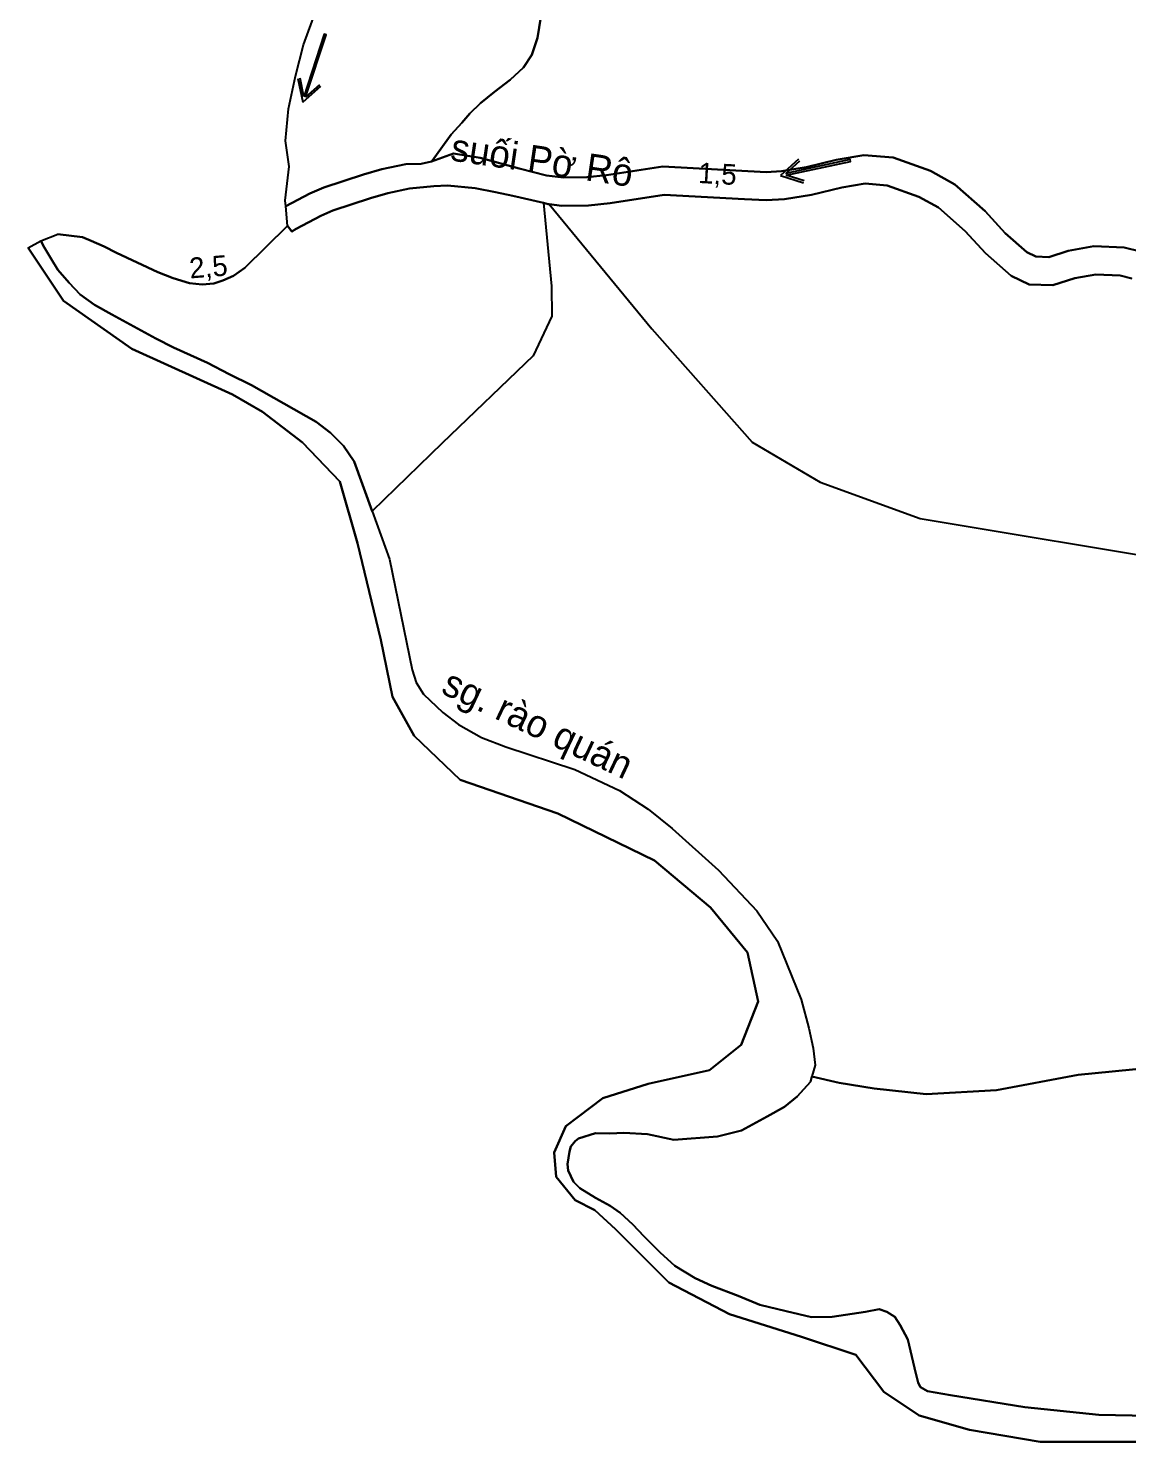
# Model space of a CAD drawing. Extents: x -6 to 556710, y -10 to 1845877.
# Drawn here: x 549904 to 550705, y 1843689 to 1844719 of the extents above; entities that cross this region are included whole.
import ezdxf

# ---------------------------------------------------------------- set-up
doc = ezdxf.new("R2010")
doc.units = 0
for name, color, linetype in [('Level 12', 7, 'Continuous'), ('Level 2', 7, 'Continuous'), ('Level 31', 7, 'Continuous'), ('Level 34', 7, 'Continuous'), ('Level 35', 7, 'Continuous'), ('Level 46', 7, 'Continuous'), ('Level 49', 7, 'Continuous'), ('Level 53', 7, 'Continuous'), ('Level 57', 7, 'Continuous'), ('Level 63', 7, 'Continuous')]:
    doc.layers.add(name, color=color, linetype=linetype)

msp = doc.modelspace()

# ---------------------------------------------------------------- linework, layer by layer
at = {"layer": 'Level 12'}
for points in [[(550279.58, 1844591.78), (550285.54, 1844531.21), (550285.69, 1844509.23), (550272.03, 1844480.37), (550205.83, 1844416.83), (550154.81, 1844367.27)], [(550785.53, 1843968.19), (550669.26, 1843956.64), (550609.73, 1843945.63), (550558.42, 1843942.52), (550520.58, 1843946.67), (550495.19, 1843950.82), (550475.29, 1843955.55)]]:
    msp.add_lwpolyline(points, dxfattribs=at)
at = {"layer": 'Level 2'}
for points in [[(550198.07, 1844621.93), (550190.54, 1844620.32), (550179.43, 1844620.06), (550161.79, 1844616.28), (550148.39, 1844612.41), (550119.57, 1844603.09), (550109.47, 1844598.58), (550091.91, 1844589.32), (550091.55, 1844593.6), (550094.43, 1844618.2), (550091.68, 1844637.1), (550093.89, 1844660.42), (550098.9, 1844684.04), (550104.8, 1844706.96), (550113.76, 1844731.45)], [(550198.07, 1844621.93), (550198.53, 1844622.51), (550206.05, 1844632.87), (550212.33, 1844641.68), (550220.08, 1844650.04), (550225.97, 1844656.98), (550233.81, 1844664.54), (550244.01, 1844672.78), (550255.35, 1844681.55), (550265.06, 1844690.54), (550271.29, 1844699.74), (550275.35, 1844712.14), (550277.72, 1844726.97)], [(550708.32, 1844536.79), (550699.75, 1844538.96), (550682.08, 1844539.64), (550666.84, 1844536.96), (550650.69, 1844531.77), (550633.51, 1844532.34), (550620.37, 1844538.67), (550601.63, 1844555.1), (550587.03, 1844571.1), (550567.58, 1844588.36), (550553.28, 1844596.31), (550530.19, 1844604.58), (550514.07, 1844605.94), (550497.17, 1844603.06), (550475.06, 1844597.72), (550455.3, 1844594.44), (550441.87, 1844593.75), (550426.12, 1844594.45), (550367.66, 1844597.67), (550328.19, 1844591.59), (550312.42, 1844590.01), (550293.03, 1844589.69), (550283.76, 1844590.89), (550283.14, 1844590.97), (550279.58, 1844591.78), (550257.3, 1844596.83), (550244.75, 1844599.62), (550229.93, 1844602.5), (550209.8, 1844604.36), (550199.78, 1844604.01), (550181.99, 1844602.18), (550166.19, 1844598.82), (550153.67, 1844595.21), (550126.05, 1844586.27), (550117.37, 1844582.38), (550099.44, 1844572.94), (550096.19, 1844571.04), (550093.13, 1844575.04), (550091.91, 1844589.32), (550109.47, 1844598.58), (550119.57, 1844603.09), (550148.39, 1844612.41), (550161.79, 1844616.28), (550179.43, 1844620.06), (550190.54, 1844620.32), (550198.07, 1844621.93), (550198.12, 1844621.94), (550214.12, 1844627.68), (550233.45, 1844624.67), (550262.02, 1844616.8), (550281.97, 1844611.81), (550294.17, 1844610.21), (550311.22, 1844610.51), (550325.61, 1844611.92), (550366.64, 1844618.26), (550441.83, 1844614.27), (550453.08, 1844614.85), (550470.96, 1844617.81), (550493.05, 1844623.15), (550513.18, 1844626.58), (550534.58, 1844624.79), (550561.77, 1844615.05), (550579.49, 1844605.17), (550601.47, 1844585.74), (550616, 1844569.76), (550631.76, 1844555.92), (550638.5, 1844552.7), (550647.82, 1844552.39), (550661.92, 1844556.91), (550680.66, 1844560.23), (550702.71, 1844559.37), (550714.66, 1844556.35)], [(550714.66, 1844556.35), (550702.71, 1844559.37), (550680.66, 1844560.23), (550661.92, 1844556.91), (550647.82, 1844552.39), (550638.5, 1844552.7), (550631.76, 1844555.92), (550616, 1844569.76), (550601.47, 1844585.74), (550579.49, 1844605.17), (550561.77, 1844615.05), (550534.58, 1844624.79), (550513.18, 1844626.58), (550493.05, 1844623.15), (550470.96, 1844617.81), (550453.08, 1844614.85), (550441.83, 1844614.27), (550366.64, 1844618.26), (550325.61, 1844611.92), (550311.22, 1844610.51), (550294.17, 1844610.21), (550281.97, 1844611.81), (550262.02, 1844616.8), (550233.45, 1844624.67), (550214.12, 1844627.68), (550198.12, 1844621.94), (550198.07, 1844621.93)], [(550154.81, 1844367.27), (550141.73, 1844403.45), (550133.96, 1844414.73), (550124.55, 1844424.41), (550114.13, 1844432.22), (550066.86, 1844458.93), (550050.62, 1844467.08), (550034.75, 1844475.27), (550010.17, 1844486.47), (549997.14, 1844493.08), (549965.01, 1844510.47), (549952.61, 1844517.44), (549942.04, 1844524.99), (549933.92, 1844533.68), (549925.9, 1844543.15), (549920.92, 1844551.05), (549915.86, 1844559.52), (549913.46, 1844564.06), (549925.7, 1844568.91), (549943.74, 1844566.87), (549949.95, 1844564.15), (549959.65, 1844560.02), (549968.45, 1844555.4), (549998.59, 1844541.31), (550009.84, 1844536.97), (550021.77, 1844533.28), (550031, 1844532.42), (550039.4, 1844533.09), (550046.1, 1844535.27), (550053.71, 1844538.61), (550062.09, 1844544.41), (550093.13, 1844575.04), (550096.19, 1844571.04), (550099.44, 1844572.94), (550117.37, 1844582.38), (550126.05, 1844586.27), (550153.67, 1844595.21), (550166.19, 1844598.82), (550181.99, 1844602.18), (550199.78, 1844604.01), (550209.8, 1844604.36), (550229.93, 1844602.5), (550244.75, 1844599.62), (550257.3, 1844596.83), (550279.58, 1844591.78)], [(550283.76, 1844590.89), (550293.03, 1844589.69), (550312.42, 1844590.01), (550328.19, 1844591.59), (550367.66, 1844597.67), (550426.12, 1844594.45), (550441.87, 1844593.75), (550455.3, 1844594.44), (550475.06, 1844597.72), (550497.17, 1844603.06), (550514.07, 1844605.94), (550530.19, 1844604.58), (550553.28, 1844596.31), (550567.58, 1844588.36), (550587.03, 1844571.1), (550601.63, 1844555.1), (550620.37, 1844538.67), (550633.51, 1844532.34), (550650.69, 1844531.77), (550666.84, 1844536.96), (550682.08, 1844539.64), (550699.75, 1844538.96), (550708.32, 1844536.79)], [(550279.58, 1844591.78), (550285.54, 1844531.21), (550285.69, 1844509.23), (550272.03, 1844480.37), (550205.83, 1844416.83), (550154.81, 1844367.27)], [(550279.58, 1844591.78), (550283.14, 1844590.97), (550283.76, 1844590.89)], [(550283.76, 1844590.89), (550358.63, 1844500.08), (550431.66, 1844417.6), (550481.28, 1844388.39), (550554.04, 1844361.94), (550752.46, 1844328.86), (550772.53, 1844321.51)], [(550641.48, 1843689.46), (550590.16, 1843698.02), (550553.32, 1843708.56), (550527.64, 1843725.69), (550507.25, 1843752.68), (550467.77, 1843765.85), (550415.14, 1843782.31), (550371.06, 1843805.37), (550332.24, 1843844.22), (550317.11, 1843858.04), (550302.63, 1843865.29), (550288.81, 1843882.4), (550287.49, 1843900.18), (550296.05, 1843919.28), (550323.02, 1843939.69), (550355.91, 1843950.22), (550400.64, 1843960.1), (550423.67, 1843978.54), (550436.17, 1844010.14), (550428.28, 1844045.7), (550401.3, 1844078.62), (550360.51, 1844112.86), (550290.11, 1844147.1), (550219.05, 1844171.46), (550185.5, 1844203.72), (550169.71, 1844232.03), (550161.16, 1844273.52), (550144.06, 1844343.98), (550131.24, 1844388.91), (550104.15, 1844417.35), (550074.82, 1844439.59), (550053.1, 1844452.18), (549979.69, 1844485.61), (549929.98, 1844520.58), (549904.23, 1844559.17), (549913.46, 1844564.06), (549915.86, 1844559.52), (549920.92, 1844551.05), (549925.9, 1844543.15), (549933.92, 1844533.68), (549942.04, 1844524.99), (549952.61, 1844517.44), (549965.01, 1844510.47), (549997.14, 1844493.08), (550010.17, 1844486.47), (550034.75, 1844475.27), (550050.62, 1844467.08), (550066.86, 1844458.93), (550114.13, 1844432.22), (550124.55, 1844424.41), (550133.96, 1844414.73), (550141.73, 1844403.45), (550154.81, 1844367.27)], [(550154.81, 1844367.27), (550167.42, 1844332.37), (550184.06, 1844251.74), (550186.93, 1844242.54), (550192.16, 1844234.01), (550206.25, 1844220.6), (550217.79, 1844211.77), (550234.45, 1844202.51), (550252.26, 1844195.61), (550302.39, 1844178.99), (550335.13, 1844163.85), (550355.94, 1844150.19), (550373.54, 1844136.17), (550407.2, 1844105.72), (550435.07, 1844076.24), (550450.16, 1844054.03), (550467.34, 1844011.58), (550472.94, 1843990.72), (550476.23, 1843976.09), (550477.63, 1843963.68), (550475.29, 1843955.55), (550474.14, 1843951.53), (550464.6, 1843940.92), (550455.32, 1843933.38), (550442.74, 1843926.28), (550424.04, 1843916.05), (550406.47, 1843911.83), (550374.71, 1843909.44), (550355.39, 1843913.54), (550338.26, 1843914.44), (550327.98, 1843913.88), (550317.62, 1843914.12), (550305.08, 1843910.27), (550302.86, 1843908.4), (550299.66, 1843904.38), (550298.65, 1843900.82), (550297.07, 1843891.52), (550297.57, 1843887.12), (550301.54, 1843878.85), (550306.14, 1843874.1), (550317.68, 1843867.1), (550328.28, 1843861.2), (550335.54, 1843856.15), (550344.81, 1843847.67), (550352.66, 1843839.23), (550364.57, 1843827.2), (550375.4, 1843817.48), (550390.19, 1843808.62), (550402.4, 1843802.9), (550421.45, 1843795.74), (550437.4, 1843789.23), (550456.58, 1843784.52), (550474.92, 1843780.11), (550490.09, 1843780.41), (550514.42, 1843783.98), (550524.34, 1843785.91), (550529.82, 1843784.1), (550535.7, 1843780.51), (550539.63, 1843774.47), (550545.08, 1843763.93), (550550.06, 1843743.21), (550552.71, 1843732.36), (550554.27, 1843729.29), (550559.49, 1843726.24), (550576.22, 1843723.47), (550630.34, 1843714.6), (550684.28, 1843709.16), (550745.06, 1843707.74)], [(550154.81, 1844367.27), (550167.42, 1844332.37), (550184.06, 1844251.74), (550186.93, 1844242.54), (550192.16, 1844234.01), (550206.25, 1844220.6), (550217.79, 1844211.77), (550234.45, 1844202.51), (550252.26, 1844195.61), (550302.39, 1844178.99), (550335.13, 1844163.85), (550355.94, 1844150.19), (550373.54, 1844136.17), (550407.2, 1844105.72), (550435.07, 1844076.24), (550450.16, 1844054.03), (550467.34, 1844011.58), (550472.94, 1843990.72), (550476.23, 1843976.09), (550477.63, 1843963.68), (550475.29, 1843955.55)], [(550475.29, 1843955.55), (550495.19, 1843950.82), (550520.58, 1843946.67), (550558.42, 1843942.52), (550609.73, 1843945.63), (550669.26, 1843956.64), (550785.53, 1843968.19)], [(550475.29, 1843955.55), (550474.14, 1843951.53), (550464.6, 1843940.92), (550455.32, 1843933.38), (550442.74, 1843926.28), (550424.04, 1843916.05), (550406.47, 1843911.83), (550374.71, 1843909.44), (550355.39, 1843913.54), (550338.26, 1843914.44), (550327.98, 1843913.88), (550317.62, 1843914.12), (550305.08, 1843910.27), (550302.86, 1843908.4), (550299.66, 1843904.38), (550298.65, 1843900.82), (550297.07, 1843891.52), (550297.57, 1843887.12), (550301.54, 1843878.85), (550306.14, 1843874.1), (550317.68, 1843867.1), (550328.28, 1843861.2), (550335.54, 1843856.15), (550344.81, 1843847.67), (550352.66, 1843839.23), (550364.57, 1843827.2), (550375.4, 1843817.48), (550390.19, 1843808.62), (550402.4, 1843802.9), (550421.45, 1843795.74), (550437.4, 1843789.23), (550456.58, 1843784.52), (550474.92, 1843780.11), (550490.09, 1843780.41), (550514.42, 1843783.98), (550524.34, 1843785.91), (550529.82, 1843784.1), (550535.7, 1843780.51), (550539.63, 1843774.47), (550545.08, 1843763.93), (550550.06, 1843743.21), (550552.71, 1843732.36), (550554.27, 1843729.29), (550559.49, 1843726.24), (550576.22, 1843723.47), (550630.34, 1843714.6), (550684.28, 1843709.16), (550745.06, 1843707.74)], [(550714.5, 1843689.46), (550641.48, 1843689.46)]]:
    msp.add_lwpolyline(points, dxfattribs=at)
at = {"layer": 'Level 31'}
msp.add_line((550198.07, 1844621.93), (550198.12, 1844621.94), dxfattribs=at)
for points in [[(550091.91, 1844589.32), (550109.47, 1844598.58), (550119.57, 1844603.09), (550148.39, 1844612.41), (550161.79, 1844616.28), (550179.43, 1844620.06), (550190.54, 1844620.32), (550198.07, 1844621.93)], [(550198.12, 1844621.94), (550214.12, 1844627.68), (550233.45, 1844624.67), (550262.02, 1844616.8), (550281.97, 1844611.81), (550294.17, 1844610.21), (550311.22, 1844610.51), (550325.61, 1844611.92), (550366.64, 1844618.26), (550441.83, 1844614.27), (550453.08, 1844614.85), (550470.96, 1844617.81), (550493.05, 1844623.15), (550513.18, 1844626.58), (550534.58, 1844624.79), (550561.77, 1844615.05), (550579.49, 1844605.17), (550601.47, 1844585.74), (550616, 1844569.76), (550631.76, 1844555.92), (550638.5, 1844552.7), (550647.82, 1844552.39), (550661.92, 1844556.91), (550680.66, 1844560.23), (550702.71, 1844559.37), (550714.66, 1844556.35)], [(550279.58, 1844591.78), (550257.3, 1844596.83), (550244.75, 1844599.62), (550229.93, 1844602.5), (550209.8, 1844604.36), (550199.78, 1844604.01), (550181.99, 1844602.18), (550166.19, 1844598.82), (550153.67, 1844595.21), (550126.05, 1844586.27), (550117.37, 1844582.38), (550099.44, 1844572.94), (550096.19, 1844571.04), (550093.13, 1844575.04)], [(550283.76, 1844590.89), (550293.03, 1844589.69), (550312.42, 1844590.01), (550328.19, 1844591.59), (550367.66, 1844597.67), (550426.12, 1844594.45), (550441.87, 1844593.75), (550455.3, 1844594.44), (550475.06, 1844597.72), (550497.17, 1844603.06), (550514.07, 1844605.94), (550530.19, 1844604.58), (550553.28, 1844596.31), (550567.58, 1844588.36), (550587.03, 1844571.1), (550601.63, 1844555.1), (550620.37, 1844538.67), (550633.51, 1844532.34), (550650.69, 1844531.77), (550666.84, 1844536.96), (550682.08, 1844539.64), (550699.75, 1844538.96), (550708.32, 1844536.79)], [(550283.76, 1844590.89), (550283.14, 1844590.97), (550279.58, 1844591.78)], [(550154.81, 1844367.27), (550141.73, 1844403.45), (550133.96, 1844414.73), (550124.55, 1844424.41), (550114.13, 1844432.22), (550066.86, 1844458.93), (550050.62, 1844467.08), (550034.75, 1844475.27), (550010.17, 1844486.47), (549997.14, 1844493.08), (549965.01, 1844510.47), (549952.61, 1844517.44), (549942.04, 1844524.99), (549933.92, 1844533.68), (549925.9, 1844543.15), (549920.92, 1844551.05), (549915.86, 1844559.52), (549913.46, 1844564.06)], [(550154.81, 1844367.27), (550167.42, 1844332.37), (550184.06, 1844251.74), (550186.93, 1844242.54), (550192.16, 1844234.01), (550206.25, 1844220.6), (550217.79, 1844211.77), (550234.45, 1844202.51), (550252.26, 1844195.61), (550302.39, 1844178.99), (550335.13, 1844163.85), (550355.94, 1844150.19), (550373.54, 1844136.17), (550407.2, 1844105.72), (550435.07, 1844076.24), (550450.16, 1844054.03), (550467.34, 1844011.58), (550472.94, 1843990.72), (550476.23, 1843976.09), (550477.63, 1843963.68), (550475.29, 1843955.55)], [(550745.06, 1843707.74), (550684.28, 1843709.16), (550630.34, 1843714.6), (550576.22, 1843723.47), (550559.49, 1843726.24), (550554.27, 1843729.29), (550552.71, 1843732.36), (550550.06, 1843743.21), (550545.08, 1843763.93), (550539.63, 1843774.47), (550535.7, 1843780.51), (550529.82, 1843784.1), (550524.34, 1843785.91), (550514.42, 1843783.98), (550490.09, 1843780.41), (550474.92, 1843780.11), (550456.58, 1843784.52), (550437.4, 1843789.23), (550421.45, 1843795.74), (550402.4, 1843802.9), (550390.19, 1843808.62), (550375.4, 1843817.48), (550364.57, 1843827.2), (550352.66, 1843839.23), (550344.81, 1843847.67), (550335.54, 1843856.15), (550328.28, 1843861.2), (550317.68, 1843867.1), (550306.14, 1843874.1), (550301.54, 1843878.85), (550297.57, 1843887.12), (550297.07, 1843891.52), (550298.65, 1843900.82), (550299.66, 1843904.38), (550302.86, 1843908.4), (550305.08, 1843910.27), (550317.62, 1843914.12), (550327.98, 1843913.88), (550338.26, 1843914.44), (550355.39, 1843913.54), (550374.71, 1843909.44), (550406.47, 1843911.83), (550424.04, 1843916.05), (550442.74, 1843926.28), (550455.32, 1843933.38), (550464.6, 1843940.92), (550474.14, 1843951.53), (550475.29, 1843955.55)]]:
    msp.add_lwpolyline(points, dxfattribs=at)
at = {"layer": 'Level 34'}
msp.add_line((550093.13, 1844575.04), (550091.91, 1844589.32), dxfattribs=at)
for points in [[(550091.91, 1844589.32), (550091.55, 1844593.6), (550094.43, 1844618.2), (550091.68, 1844637.1), (550093.89, 1844660.42), (550098.9, 1844684.04), (550104.8, 1844706.96), (550113.76, 1844731.45), (550117.32, 1844746.41), (550118.28, 1844755.83), (550118.21, 1844763.51), (550116.56, 1844771.01), (550116.07, 1844771.76), (550108.24, 1844776.54), (550099.67, 1844781.06)], [(550277.72, 1844726.97), (550275.35, 1844712.14), (550271.29, 1844699.74), (550265.06, 1844690.54), (550255.35, 1844681.55), (550244.01, 1844672.78), (550233.81, 1844664.54), (550225.97, 1844656.98), (550220.08, 1844650.04), (550212.33, 1844641.68), (550206.05, 1844632.87), (550198.53, 1844622.51), (550198.07, 1844621.93)], [(550093.13, 1844575.04), (550062.09, 1844544.41), (550053.71, 1844538.61), (550046.1, 1844535.27), (550039.4, 1844533.09), (550031, 1844532.42), (550021.77, 1844533.28), (550009.84, 1844536.97), (549998.59, 1844541.31), (549968.45, 1844555.4), (549959.65, 1844560.02), (549949.95, 1844564.15), (549943.74, 1844566.87), (549925.7, 1844568.91)]]:
    msp.add_lwpolyline(points, dxfattribs=at)
at = {"layer": 'Level 35'}
for p, q in [((550100.78, 1844682.31), (550104.33, 1844665.07)), ((550105.01, 1844669.14), (550102.25, 1844682.61)), ((550104.33, 1844665.07), (550117.48, 1844676.76)), ((550116.48, 1844677.88), (550106.18, 1844668.73)), ((550465.57, 1844623.55), (550452.46, 1844611.81)), ((550456.32, 1844613.26), (550466.57, 1844622.42)), ((550452.46, 1844611.81), (550469.17, 1844606.32)), ((550469.64, 1844607.75), (550456.55, 1844612.04))]:
    msp.add_line(p, q, dxfattribs=at)
for points in [[(550106.18, 1844668.73), (550121.3, 1844714.23), (550119.88, 1844714.71), (550105.01, 1844669.14)], [(550456.55, 1844612.04), (550503.49, 1844621.86), (550503.17, 1844623.33), (550456.32, 1844613.26)]]:
    msp.add_lwpolyline(points, dxfattribs=at)
at = {"layer": 'Level 46'}
for p, q in [((549913.46, 1844564.06), (549925.7, 1844568.91)), ((549904.23, 1844559.17), (549913.46, 1844564.06))]:
    msp.add_line(p, q, dxfattribs=at)
at = {"layer": 'Level 49'}
msp.add_lwpolyline([(550283.76, 1844590.89), (550358.63, 1844500.08), (550431.66, 1844417.6), (550481.28, 1844388.39), (550554.04, 1844361.94), (550752.46, 1844328.86), (550772.53, 1844321.51)], dxfattribs=at)
at = {"layer": 'Level 53'}
for points in [[(549904.23, 1844559.17), (549929.98, 1844520.58), (549979.69, 1844485.61), (550053.1, 1844452.18), (550074.82, 1844439.59), (550104.15, 1844417.35), (550131.24, 1844388.91)], [(550131.24, 1844388.91), (550144.06, 1844343.98), (550161.16, 1844273.52), (550169.71, 1844232.03), (550185.5, 1844203.72), (550219.05, 1844171.46), (550290.11, 1844147.1), (550360.51, 1844112.86), (550401.3, 1844078.62), (550428.28, 1844045.7), (550436.17, 1844010.14), (550423.67, 1843978.54), (550400.64, 1843960.1), (550355.91, 1843950.22), (550323.02, 1843939.69), (550296.05, 1843919.28), (550287.49, 1843900.18), (550288.81, 1843882.4), (550302.63, 1843865.29), (550317.11, 1843858.04), (550332.24, 1843844.22), (550371.06, 1843805.37), (550415.14, 1843782.31), (550467.77, 1843765.85), (550507.25, 1843752.68), (550527.64, 1843725.69), (550553.32, 1843708.56), (550590.16, 1843698.02), (550641.48, 1843689.46), (550714.5, 1843689.46)]]:
    msp.add_lwpolyline(points, dxfattribs=at)

# ---------------------------------------------------------------- texts
at = {"layer": 'Level 34'}
for s, rotation, p in [('1,5', 356.84493, (550392.18, 1844606.33)), ('2,5', 4.56037, (550022.2, 1844536.74))]:
    msp.add_text(s, height=15, rotation=rotation, dxfattribs=at).set_placement(p)
at = {"layer": 'Level 57'}
for s, height, rotation, p in [('suối Pờ Rô', 20, 351.63137, (550211.23, 1844622.81)), ('sg. rào quán', 19.9996, 334.75766, (550204.18, 1844235.05))]:
    msp.add_text(s, height=height, rotation=rotation, dxfattribs=at).set_placement(p)
at = {"layer": 'Level 63'}
for p in [(550091.91, 1844589.32), (550093.13, 1844575.04), (549913.46, 1844564.06)]:
    msp.add_text('D', height=0.01, dxfattribs=at).set_placement(p)

doc.saveas('drawing.dxf')
